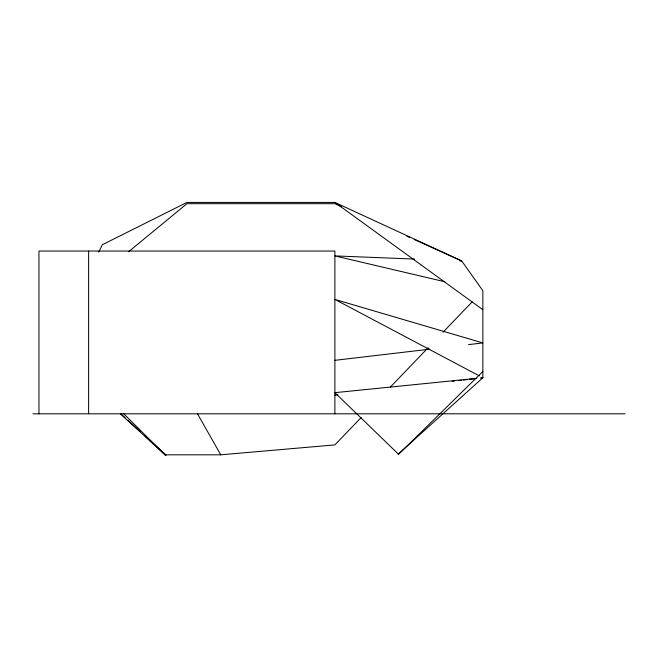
<?xml version="1.0" encoding="UTF-8"?>
<svg xmlns="http://www.w3.org/2000/svg" width="658" height="658" viewBox="0 0 658 658"><rect width="100%" height="100%" fill="white"/><g stroke="black" fill="none" stroke-linecap="round" stroke-linejoin="round"><path stroke-width="0.99" d="M98.692 252.055L102.368 244.702L186.921 202.425L334.889 202.425L461.719 260.946L482.857 290.713L482.857 377.741L398.304 454.028L398.304 454.62L482.857 371.531M361.209 417.46L334.889 444.89L220.743 454.818L165.783 454.818L144.645 435.547M390.375 387.069L428.078 347.786M443.023 332.224L472.189 301.833M128.557 251.751L186.921 203.692L334.889 203.692L341.42 206.637M334.889 360.337L429.789 349.168M468.57 344.611L482.857 342.925L334.889 299.415L479.23 375.817M334.889 395.145L337.949 394.784M452.243 381.336L454.283 381.097M458.363 380.62L461.431 380.258M463.471 380.02L467.55 379.543M469.59 379.296L476.737 378.457M476.737 378.358L334.889 392.67L398.304 454.028M32.9 413.808L625.1 413.808M414.672 259.071L334.889 255.904L444.866 281.772M459.671 260.864L461.719 260.946L414.162 239.471M406.702 236.107L409.498 237.365M334.889 202.425L482.857 309.704M120.488 413.528L125.02 417.657M128.039 420.404L140.113 431.418M120.488 413.874L165.783 455.575L165.783 454.818M123.507 413.553L165.783 455.575M197.523 413.849L220.743 454.818M334.889 413.808L334.889 251.043L38.954 251.043L38.954 413.808M88.624 251.043L88.624 413.808M482.857 377.741L480.817 377.98L482.857 377.741"/></g></svg>
